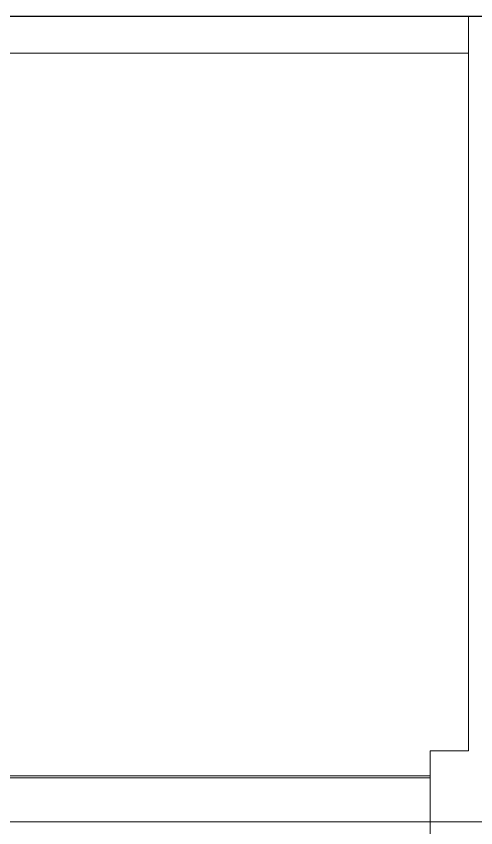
# Model space of a CAD drawing. Extents: x 5031545 to 5313844, y -886381 to -283477.
# Drawn here: x 5083778.1 to 5083852.2, y -790617.5 to -790486.7 of the extents above; entities that cross this region are included whole.
import ezdxf

# ---------------------------------------------------------------- set-up
doc = ezdxf.new("R2010")
doc.units = 0
doc.header["$LTSCALE"] = 1000
doc.header["$MEASUREMENT"] = 0
doc.layers.add('!!电气', color=1, linetype='CONTINUOUS')
doc.layers.add('看线', color=185, linetype='CONTINUOUS')
doc.layers.add('平面-空调预留孔', color=252, linetype='CONTINUOUS', lineweight=15)

# ---------------------------------------------------------------- blocks, each defined once
blk = doc.blocks.new('gdgdgdrgdfsfs')
at = {"layer": '平面-空调预留孔', "color": 252}
for p, q in [((701373.32, 763967.56), (701455.02, 763967.56)), ((701455.02, 763967.56), (701455.02, 763849.22)), ((703030.02, 763961.62), (701455.02, 763961.62)), ((701455.02, 763849.22), (701461.18, 763849.22)), ((701461.18, 763849.22), (701461.18, 763834.7)), ((703023.86, 763845.19), (701461.18, 763845.19)), ((703023.86, 763844.89), (701461.18, 763844.89)), ((701461.18, 763837.76), (701452.7, 763837.76)), ((703023.86, 763837.79), (701461.18, 763837.79))]:
    blk.add_line(p, q, dxfattribs=at)
blk = doc.blocks.new('A$C146474E2')
at = {"layer": '看线', "color": 252, "ltscale": 0.5}
blk.add_lwpolyline([(3700.01, -250), (8150, -250.01)], dxfattribs=at)
at = {"layer": '平面-空调预留孔', "color": 252, "xscale": -1}
blk.add_blockref('gdgdgdrgdfsfs', (709392.52, -764217.56), dxfattribs=at)

msp = doc.modelspace()

# ---------------------------------------------------------------- block references
at = {"layer": '!!电气', "color": 2}
msp.add_blockref('A$C146474E2', (5075913.53, -790236.74), dxfattribs=at)

doc.saveas('drawing.dxf')
